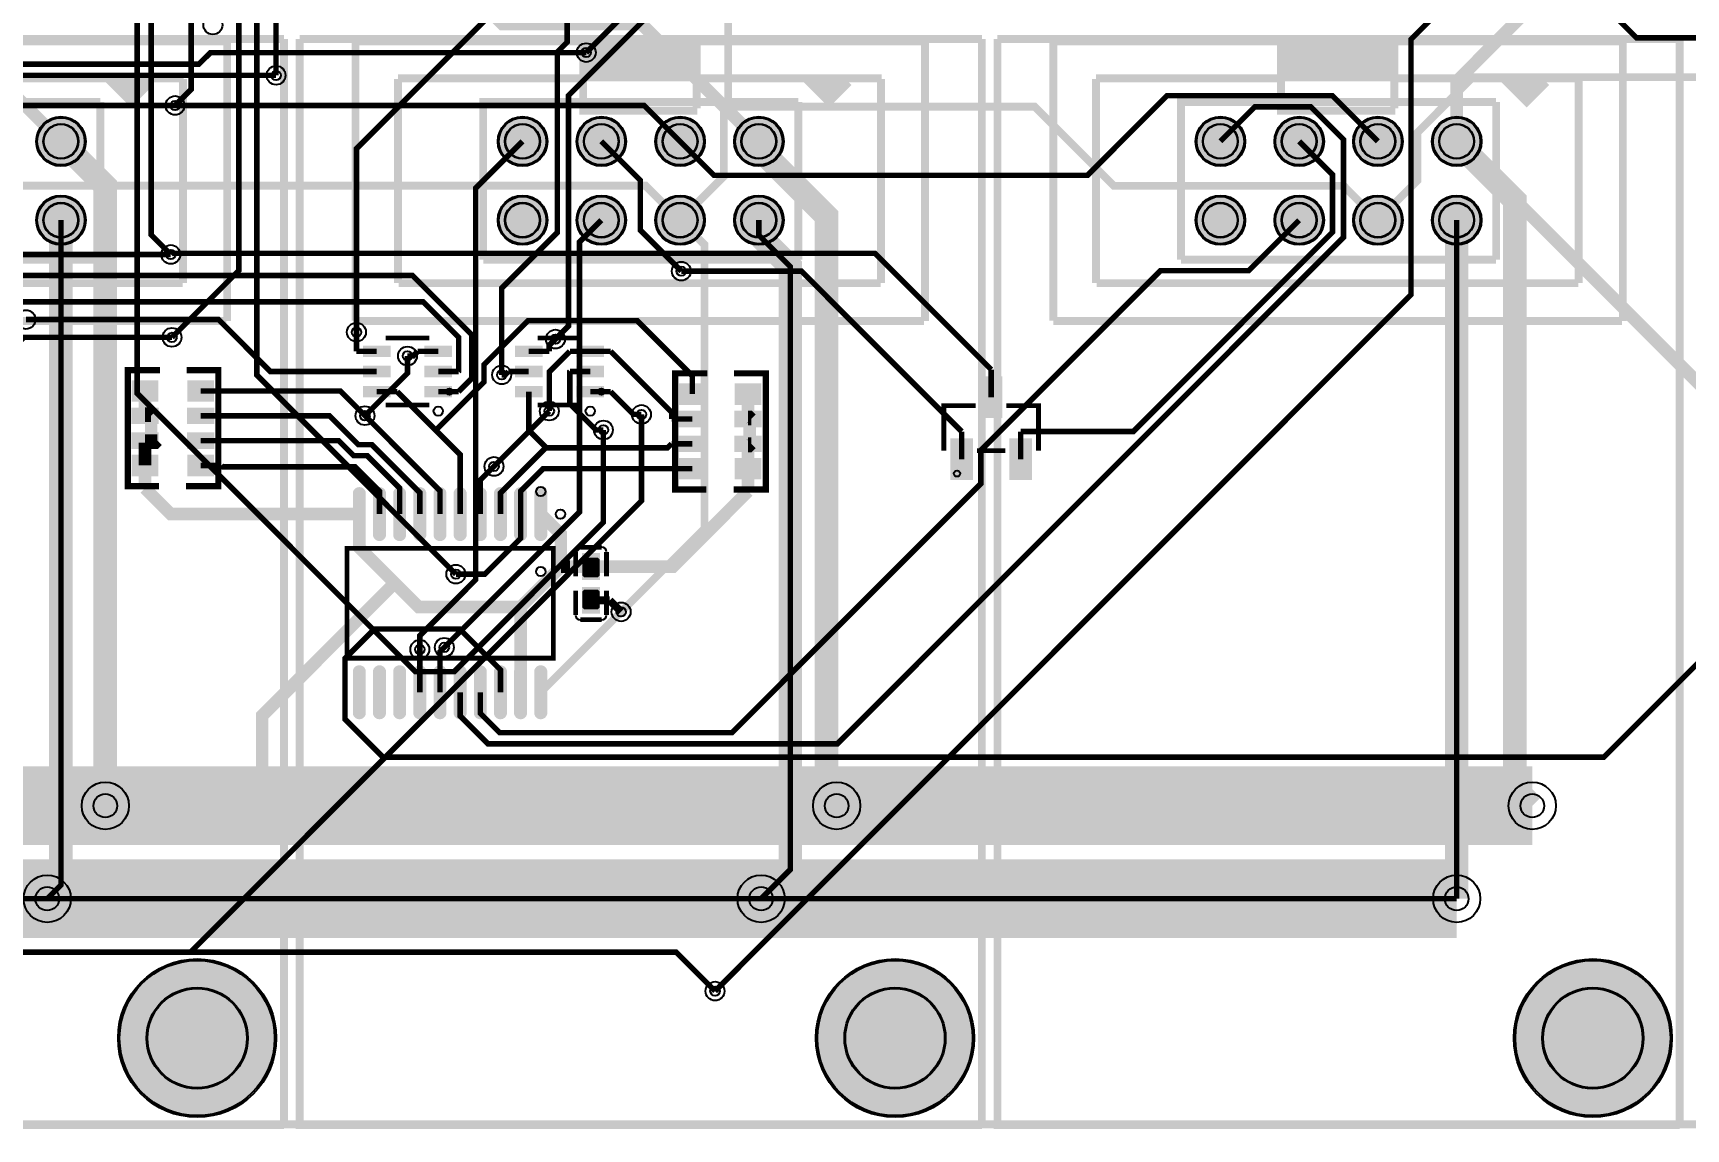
# Model space of a CAD drawing. Header units: millimetres. Extents: x 0 to 210, y -1 to 136.
# Drawn here: x 81.4 to 134.7, y -0.5 to 34.8 of the extents above; entities that cross this region are included whole.
import ezdxf

# ---------------------------------------------------------------- set-up
doc = ezdxf.new("R2010")
doc.units = ezdxf.units.MM
for name, color, linetype, true_color in [('BoardOutLine', 7, 'Continuous', 0xff00ff), ('BottomLayer', 7, 'Continuous', 0x0000ff), ('BottomSolderMaskLayer', 7, 'Continuous', 0xaa00ff), ('Document', 7, 'Continuous', 0xffffff), ('Hole', 7, 'Continuous', 0x222222), ('Multi-Layer', 7, 'Continuous', 0xc0c0c0), ('TopLayer', 7, 'Continuous', 0xff0000), ('TopPasteMaskLayer', 7, 'Continuous', 0x808080), ('TopSilkLayer', 7, 'Continuous', 0xffcc00), ('TopSolderMaskLayer', 7, 'Continuous', 0x800080)]:
    doc.layers.add(name, color=color, linetype=linetype, true_color=true_color)

msp = doc.modelspace()

# ---------------------------------------------------------------- hatches: boundary and pattern name
at = {"layer": 'BottomSolderMaskLayer'}
for points in [[(81.534, 31.307, 1), (83.109, 31.307, 1)], [(96.418, 31.307, 1), (97.993, 31.307, 1)], [(98.958, 31.307, 1), (100.533, 31.307, 1)], [(101.498, 31.307, 1), (103.073, 31.307, 1)], [(104.038, 31.307, 1), (105.613, 31.307, 1)], [(118.923, 31.307, 1), (120.497, 31.307, 1)], [(121.463, 31.307, 1), (123.037, 31.307, 1)], [(124.003, 31.307, 1), (125.577, 31.307, 1)], [(126.543, 31.307, 1), (128.117, 31.307, 1)], [(81.534, 28.767, 1), (83.109, 28.767, 1)], [(96.418, 28.767, 1), (97.993, 28.767, 1)], [(98.958, 28.767, 1), (100.533, 28.767, 1)], [(101.498, 28.767, 1), (103.073, 28.767, 1)], [(104.038, 28.767, 1), (105.613, 28.767, 1)], [(118.923, 28.767, 1), (120.497, 28.767, 1)], [(121.463, 28.767, 1), (123.037, 28.767, 1)], [(124.003, 28.767, 1), (125.577, 28.767, 1)], [(126.543, 28.767, 1), (128.117, 28.767, 1)], [(84.163, 2.407, 1), (89.264, 2.407, 1)], [(106.667, 2.407, 1), (111.769, 2.407, 1)], [(129.171, 2.407, 1), (134.273, 2.407, 1)]]:
    msp.add_hatch(color=256, dxfattribs=at).paths.add_polyline_path(points)
at = {"layer": 'Document'}
for points in [[(102.816, 33.237), (102.816, 34.437), (99.216, 34.437), (99.216, 33.237)], [(125.32, 33.237), (125.32, 34.437), (121.72, 34.437), (121.72, 33.237)], [(85.318, 33.339), (83.972, 33.339), (84.633, 32.679)], [(107.823, 33.339), (106.477, 33.339), (107.137, 32.679)], [(130.327, 33.339), (128.981, 33.339), (129.641, 32.679)]]:
    msp.add_hatch(color=256, dxfattribs=at).paths.add_polyline_path(points)
at = {"layer": 'Multi-Layer'}
for points in [[(81.559, 31.307, 1), (83.083, 31.307, 1)], [(96.444, 31.307, 1), (97.968, 31.307, 1)], [(98.984, 31.307, 1), (100.508, 31.307, 1)], [(101.524, 31.307, 1), (103.048, 31.307, 1)], [(104.064, 31.307, 1), (105.588, 31.307, 1)], [(118.948, 31.307, 1), (120.472, 31.307, 1)], [(121.488, 31.307, 1), (123.012, 31.307, 1)], [(124.028, 31.307, 1), (125.552, 31.307, 1)], [(126.568, 31.307, 1), (128.092, 31.307, 1)], [(81.559, 28.767, 1), (83.083, 28.767, 1)], [(96.444, 28.767, 1), (97.968, 28.767, 1)], [(98.984, 28.767, 1), (100.508, 28.767, 1)], [(101.524, 28.767, 1), (103.048, 28.767, 1)], [(104.064, 28.767, 1), (105.588, 28.767, 1)], [(118.948, 28.767, 1), (120.472, 28.767, 1)], [(121.488, 28.767, 1), (123.012, 28.767, 1)], [(124.028, 28.767, 1), (125.552, 28.767, 1)], [(126.568, 28.767, 1), (128.092, 28.767, 1)]]:
    msp.add_hatch(color=256, dxfattribs=at).paths.add_polyline_path(points)
at = {"layer": 'TopLayer'}
for points in [[(92.117, 24.365), (92.117, 24.715), (92.897, 24.715), (92.897, 24.365)], [(94.097, 24.365), (94.097, 24.715), (94.877, 24.715), (94.877, 24.365)], [(97.019, 24.365), (97.019, 24.715), (97.799, 24.715), (97.799, 24.365)], [(98.999, 24.365), (98.999, 24.715), (99.779, 24.715), (99.779, 24.365)], [(92.117, 23.715), (92.117, 24.065), (92.897, 24.065), (92.897, 23.715)], [(94.097, 23.715), (94.097, 24.065), (94.877, 24.065), (94.877, 23.715)], [(97.019, 23.715), (97.019, 24.065), (97.799, 24.065), (97.799, 23.715)], [(98.999, 23.715), (98.999, 24.065), (99.779, 24.065), (99.779, 23.715)], [(85.428, 23.586), (85.428, 22.936), (84.628, 22.936), (84.628, 23.586)], [(87.228, 23.586), (87.228, 22.936), (86.428, 22.936), (86.428, 23.586)], [(103.081, 23.485), (103.081, 22.835), (102.281, 22.835), (102.281, 23.485)], [(104.881, 23.485), (104.881, 22.835), (104.081, 22.835), (104.081, 23.485)], [(112.669, 23.686), (112.669, 22.436), (111.969, 22.436), (111.969, 23.686)], [(92.117, 23.065), (92.117, 23.415), (92.897, 23.415), (92.897, 23.065)], [(94.097, 23.065), (94.097, 23.415), (94.877, 23.415), (94.877, 23.065)], [(97.019, 23.065), (97.019, 23.415), (97.799, 23.415), (97.799, 23.065)], [(98.999, 23.065), (98.999, 23.415), (99.779, 23.415), (99.779, 23.065)], [(85.428, 22.712), (85.428, 22.211), (84.628, 22.211), (84.628, 22.712)], [(87.228, 22.712), (87.228, 22.211), (86.428, 22.211), (86.428, 22.712)], [(103.081, 22.61), (103.081, 22.11), (102.281, 22.11), (102.281, 22.61)], [(104.881, 22.61), (104.881, 22.11), (104.081, 22.11), (104.081, 22.61)], [(85.428, 21.911), (85.428, 21.411), (84.628, 21.411), (84.628, 21.911)], [(87.228, 21.911), (87.228, 21.411), (86.428, 21.411), (86.428, 21.911)], [(103.081, 21.81), (103.081, 21.31), (102.281, 21.31), (102.281, 21.81)], [(104.881, 21.81), (104.881, 21.31), (104.081, 21.31), (104.081, 21.81)], [(111.719, 21.686), (111.719, 20.436), (111.019, 20.436), (111.019, 21.686)], [(113.619, 21.686), (113.619, 20.436), (112.919, 20.436), (112.919, 21.686)], [(85.428, 21.187), (85.428, 20.537), (84.628, 20.537), (84.628, 21.187)], [(87.228, 21.187), (87.228, 20.537), (86.428, 20.537), (86.428, 21.187)], [(103.081, 21.085), (103.081, 20.435), (102.281, 20.435), (102.281, 21.085)], [(104.881, 21.085), (104.881, 20.435), (104.081, 20.435), (104.081, 21.085)], [(92.126, 18.605, -0.785398), (91.762, 18.605), (91.762, 19.983, -0.785398), (92.126, 19.983)], [(92.776, 18.605, -0.785398), (92.412, 18.605), (92.412, 19.983, -0.785398), (92.776, 19.983)], [(93.426, 18.605, -0.785398), (93.062, 18.605), (93.062, 19.983, -0.785398), (93.426, 19.983)], [(94.076, 18.605, -0.785398), (93.712, 18.605), (93.712, 19.983, -0.785398), (94.076, 19.983)], [(94.726, 18.605, -0.785398), (94.362, 18.605), (94.362, 19.983, -0.785398), (94.726, 19.983)], [(95.376, 18.605, -0.785398), (95.012, 18.605), (95.012, 19.983, -0.785398), (95.376, 19.983)], [(96.026, 18.605, -0.785398), (95.662, 18.605), (95.662, 19.983, -0.785398), (96.026, 19.983)], [(96.676, 18.605, -0.785398), (96.312, 18.605), (96.312, 19.983, -0.785398), (96.676, 19.983)], [(97.326, 18.605, -0.785398), (96.962, 18.605), (96.962, 19.983, -0.785398), (97.326, 19.983)], [(97.976, 18.605, -0.785398), (97.612, 18.605), (97.612, 19.983, -0.785398), (97.976, 19.983)], [(99.685, 17.208), (99.145, 17.208), (99.145, 17.998), (99.685, 17.998)], [(99.685, 16.908), (99.145, 16.908), (99.145, 16.118), (99.685, 16.118)], [(92.126, 12.863, -0.785398), (91.762, 12.863), (91.762, 14.241, -0.785398), (92.126, 14.241)], [(92.776, 12.863, -0.785398), (92.412, 12.863), (92.412, 14.241, -0.785398), (92.776, 14.241)], [(93.426, 12.863, -0.785398), (93.062, 12.863), (93.062, 14.241, -0.785398), (93.426, 14.241)], [(94.076, 12.863, -0.785398), (93.712, 12.863), (93.712, 14.241, -0.785398), (94.076, 14.241)], [(94.726, 12.863, -0.785398), (94.362, 12.863), (94.362, 14.241, -0.785398), (94.726, 14.241)], [(95.376, 12.863, -0.785398), (95.012, 12.863), (95.012, 14.241, -0.785398), (95.376, 14.241)], [(96.026, 12.863, -0.785398), (95.662, 12.863), (95.662, 14.241, -0.785398), (96.026, 14.241)], [(96.676, 12.863, -0.785398), (96.312, 12.863), (96.312, 14.241, -0.785398), (96.676, 14.241)], [(97.326, 12.863, -0.785398), (96.962, 12.863), (96.962, 14.241, -0.785398), (97.326, 14.241)], [(97.976, 12.863, -0.785398), (97.612, 12.863), (97.612, 14.241, -0.785398), (97.976, 14.241)]]:
    msp.add_hatch(color=256, dxfattribs=at).paths.add_polyline_path(points)
at = {"layer": 'TopPasteMaskLayer'}
for points in [[(92.117, 24.365), (92.117, 24.715), (92.897, 24.715), (92.897, 24.365)], [(94.097, 24.365), (94.097, 24.715), (94.877, 24.715), (94.877, 24.365)], [(97.019, 24.365), (97.019, 24.715), (97.799, 24.715), (97.799, 24.365)], [(98.999, 24.365), (98.999, 24.715), (99.779, 24.715), (99.779, 24.365)], [(92.117, 23.715), (92.117, 24.065), (92.897, 24.065), (92.897, 23.715)], [(94.097, 23.715), (94.097, 24.065), (94.877, 24.065), (94.877, 23.715)], [(97.019, 23.715), (97.019, 24.065), (97.799, 24.065), (97.799, 23.715)], [(98.999, 23.715), (98.999, 24.065), (99.779, 24.065), (99.779, 23.715)], [(85.428, 23.586), (85.428, 22.936), (84.628, 22.936), (84.628, 23.586)], [(87.228, 23.586), (87.228, 22.936), (86.428, 22.936), (86.428, 23.586)], [(103.081, 23.485), (103.081, 22.835), (102.281, 22.835), (102.281, 23.485)], [(104.881, 23.485), (104.881, 22.835), (104.081, 22.835), (104.081, 23.485)], [(112.669, 23.686), (112.669, 22.436), (111.969, 22.436), (111.969, 23.686)], [(92.117, 23.065), (92.117, 23.415), (92.897, 23.415), (92.897, 23.065)], [(94.097, 23.065), (94.097, 23.415), (94.877, 23.415), (94.877, 23.065)], [(97.019, 23.065), (97.019, 23.415), (97.799, 23.415), (97.799, 23.065)], [(98.999, 23.065), (98.999, 23.415), (99.779, 23.415), (99.779, 23.065)], [(85.428, 22.712), (85.428, 22.211), (84.628, 22.211), (84.628, 22.712)], [(87.228, 22.712), (87.228, 22.211), (86.428, 22.211), (86.428, 22.712)], [(103.081, 22.61), (103.081, 22.11), (102.281, 22.11), (102.281, 22.61)], [(104.881, 22.61), (104.881, 22.11), (104.081, 22.11), (104.081, 22.61)], [(85.428, 21.911), (85.428, 21.411), (84.628, 21.411), (84.628, 21.911)], [(87.228, 21.911), (87.228, 21.411), (86.428, 21.411), (86.428, 21.911)], [(103.081, 21.81), (103.081, 21.31), (102.281, 21.31), (102.281, 21.81)], [(104.881, 21.81), (104.881, 21.31), (104.081, 21.31), (104.081, 21.81)], [(111.719, 21.686), (111.719, 20.436), (111.019, 20.436), (111.019, 21.686)], [(113.619, 21.686), (113.619, 20.436), (112.919, 20.436), (112.919, 21.686)], [(85.428, 21.187), (85.428, 20.537), (84.628, 20.537), (84.628, 21.187)], [(87.228, 21.187), (87.228, 20.537), (86.428, 20.537), (86.428, 21.187)], [(103.081, 21.085), (103.081, 20.435), (102.281, 20.435), (102.281, 21.085)], [(104.881, 21.085), (104.881, 20.435), (104.081, 20.435), (104.081, 21.085)], [(92.126, 18.605, -0.785398), (91.762, 18.605), (91.762, 19.983, -0.785398), (92.126, 19.983)], [(92.776, 18.605, -0.785398), (92.412, 18.605), (92.412, 19.983, -0.785398), (92.776, 19.983)], [(93.426, 18.605, -0.785398), (93.062, 18.605), (93.062, 19.983, -0.785398), (93.426, 19.983)], [(94.076, 18.605, -0.785398), (93.712, 18.605), (93.712, 19.983, -0.785398), (94.076, 19.983)], [(94.726, 18.605, -0.785398), (94.362, 18.605), (94.362, 19.983, -0.785398), (94.726, 19.983)], [(95.376, 18.605, -0.785398), (95.012, 18.605), (95.012, 19.983, -0.785398), (95.376, 19.983)], [(96.026, 18.605, -0.785398), (95.662, 18.605), (95.662, 19.983, -0.785398), (96.026, 19.983)], [(96.676, 18.605, -0.785398), (96.312, 18.605), (96.312, 19.983, -0.785398), (96.676, 19.983)], [(97.326, 18.605, -0.785398), (96.962, 18.605), (96.962, 19.983, -0.785398), (97.326, 19.983)], [(97.976, 18.605, -0.785398), (97.612, 18.605), (97.612, 19.983, -0.785398), (97.976, 19.983)], [(99.19, 17.888), (99.64, 17.888), (99.69, 17.838), (99.69, 17.308), (99.64, 17.258), (99.19, 17.258), (99.14, 17.308), (99.14, 17.838)], [(99.19, 16.858), (99.64, 16.858), (99.69, 16.808), (99.69, 16.278), (99.64, 16.228), (99.19, 16.228), (99.14, 16.278), (99.14, 16.808)], [(92.126, 12.863, -0.785398), (91.762, 12.863), (91.762, 14.241, -0.785398), (92.126, 14.241)], [(92.776, 12.863, -0.785398), (92.412, 12.863), (92.412, 14.241, -0.785398), (92.776, 14.241)], [(93.426, 12.863, -0.785398), (93.062, 12.863), (93.062, 14.241, -0.785398), (93.426, 14.241)], [(94.076, 12.863, -0.785398), (93.712, 12.863), (93.712, 14.241, -0.785398), (94.076, 14.241)], [(94.726, 12.863, -0.785398), (94.362, 12.863), (94.362, 14.241, -0.785398), (94.726, 14.241)], [(95.376, 12.863, -0.785398), (95.012, 12.863), (95.012, 14.241, -0.785398), (95.376, 14.241)], [(96.026, 12.863, -0.785398), (95.662, 12.863), (95.662, 14.241, -0.785398), (96.026, 14.241)], [(96.676, 12.863, -0.785398), (96.312, 12.863), (96.312, 14.241, -0.785398), (96.676, 14.241)], [(97.326, 12.863, -0.785398), (96.962, 12.863), (96.962, 14.241, -0.785398), (97.326, 14.241)], [(97.976, 12.863, -0.785398), (97.612, 12.863), (97.612, 14.241, -0.785398), (97.976, 14.241)]]:
    msp.add_hatch(color=256, dxfattribs=at).paths.add_polyline_path(points)
at = {"layer": 'TopSolderMaskLayer'}
for points in [[(81.534, 31.307, 1), (83.109, 31.307, 1)], [(96.418, 31.307, 1), (97.993, 31.307, 1)], [(98.958, 31.307, 1), (100.533, 31.307, 1)], [(101.498, 31.307, 1), (103.073, 31.307, 1)], [(104.038, 31.307, 1), (105.613, 31.307, 1)], [(118.923, 31.307, 1), (120.497, 31.307, 1)], [(121.463, 31.307, 1), (123.037, 31.307, 1)], [(124.003, 31.307, 1), (125.577, 31.307, 1)], [(126.543, 31.307, 1), (128.117, 31.307, 1)], [(81.534, 28.767, 1), (83.109, 28.767, 1)], [(96.418, 28.767, 1), (97.993, 28.767, 1)], [(98.958, 28.767, 1), (100.533, 28.767, 1)], [(101.498, 28.767, 1), (103.073, 28.767, 1)], [(104.038, 28.767, 1), (105.613, 28.767, 1)], [(118.923, 28.767, 1), (120.497, 28.767, 1)], [(121.463, 28.767, 1), (123.037, 28.767, 1)], [(124.003, 28.767, 1), (125.577, 28.767, 1)], [(126.543, 28.767, 1), (128.117, 28.767, 1)], [(92.061, 24.354), (92.061, 24.727), (92.954, 24.727), (92.954, 24.354)], [(94.041, 24.354), (94.041, 24.727), (94.934, 24.727), (94.934, 24.354)], [(96.963, 24.354), (96.963, 24.727), (97.856, 24.727), (97.856, 24.354)], [(98.943, 24.354), (98.943, 24.727), (99.836, 24.727), (99.836, 24.354)], [(92.061, 23.704), (92.061, 24.077), (92.954, 24.077), (92.954, 23.704)], [(94.041, 23.704), (94.041, 24.077), (94.934, 24.077), (94.934, 23.704)], [(96.963, 23.704), (96.963, 24.077), (97.856, 24.077), (97.856, 23.704)], [(98.943, 23.704), (98.943, 24.077), (99.836, 24.077), (99.836, 23.704)], [(85.459, 23.607), (85.459, 22.916), (84.597, 22.916), (84.597, 23.607)], [(87.259, 23.607), (87.259, 22.916), (86.397, 22.916), (86.397, 23.607)], [(103.112, 23.505), (103.112, 22.814), (102.25, 22.814), (102.25, 23.505)], [(104.912, 23.505), (104.912, 22.814), (104.05, 22.814), (104.05, 23.505)], [(112.683, 23.732), (112.683, 22.391), (111.954, 22.391), (111.954, 23.732)], [(92.061, 23.054), (92.061, 23.427), (92.954, 23.427), (92.954, 23.054)], [(94.041, 23.054), (94.041, 23.427), (94.934, 23.427), (94.934, 23.054)], [(96.963, 23.054), (96.963, 23.427), (97.856, 23.427), (97.856, 23.054)], [(98.943, 23.054), (98.943, 23.427), (99.836, 23.427), (99.836, 23.054)], [(85.469, 22.727), (85.469, 22.196), (84.587, 22.196), (84.587, 22.727)], [(87.269, 22.727), (87.269, 22.196), (86.387, 22.196), (86.387, 22.727)], [(103.122, 22.626), (103.122, 22.094), (102.24, 22.094), (102.24, 22.626)], [(104.922, 22.626), (104.922, 22.094), (104.04, 22.094), (104.04, 22.626)], [(85.469, 21.927), (85.469, 21.396), (84.587, 21.396), (84.587, 21.927)], [(87.269, 21.927), (87.269, 21.396), (86.387, 21.396), (86.387, 21.927)], [(103.122, 21.826), (103.122, 21.294), (102.24, 21.294), (102.24, 21.826)], [(104.922, 21.826), (104.922, 21.294), (104.04, 21.294), (104.04, 21.826)], [(111.733, 21.732), (111.733, 20.391), (111.004, 20.391), (111.004, 21.732)], [(113.633, 21.732), (113.633, 20.391), (112.904, 20.391), (112.904, 21.732)], [(85.459, 21.207), (85.459, 20.516), (84.597, 20.516), (84.597, 21.207)], [(87.259, 21.207), (87.259, 20.516), (86.397, 20.516), (86.397, 21.207)], [(103.112, 21.106), (103.112, 20.414), (102.25, 20.414), (102.25, 21.106)], [(104.912, 21.106), (104.912, 20.414), (104.05, 20.414), (104.05, 21.106)], [(92.151, 18.585, -0.785398), (91.736, 18.585), (91.736, 20.003, -0.785398), (92.151, 20.003)], [(92.801, 18.585, -0.785398), (92.386, 18.585), (92.386, 20.003, -0.785398), (92.801, 20.003)], [(93.451, 18.585, -0.785398), (93.036, 18.585), (93.036, 20.003, -0.785398), (93.451, 20.003)], [(94.101, 18.585, -0.785398), (93.686, 18.585), (93.686, 20.003, -0.785398), (94.101, 20.003)], [(94.751, 18.585, -0.785398), (94.336, 18.585), (94.336, 20.003, -0.785398), (94.751, 20.003)], [(95.401, 18.585, -0.785398), (94.986, 18.585), (94.986, 20.003, -0.785398), (95.401, 20.003)], [(96.051, 18.585, -0.785398), (95.636, 18.585), (95.636, 20.003, -0.785398), (96.051, 20.003)], [(96.701, 18.585, -0.785398), (96.286, 18.585), (96.286, 20.003, -0.785398), (96.701, 20.003)], [(97.351, 18.585, -0.785398), (96.936, 18.585), (96.936, 20.003, -0.785398), (97.351, 20.003)], [(98.001, 18.585, -0.785398), (97.586, 18.585), (97.586, 20.003, -0.785398), (98.001, 20.003)], [(99.703, 17.17), (99.128, 17.17), (99.128, 18.035), (99.703, 18.035)], [(99.703, 16.945), (99.128, 16.945), (99.128, 16.08), (99.703, 16.08)], [(92.151, 12.843, -0.785398), (91.736, 12.843), (91.736, 14.261, -0.785398), (92.151, 14.261)], [(92.801, 12.843, -0.785398), (92.386, 12.843), (92.386, 14.261, -0.785398), (92.801, 14.261)], [(93.451, 12.843, -0.785398), (93.036, 12.843), (93.036, 14.261, -0.785398), (93.451, 14.261)], [(94.101, 12.843, -0.785398), (93.686, 12.843), (93.686, 14.261, -0.785398), (94.101, 14.261)], [(94.751, 12.843, -0.785398), (94.336, 12.843), (94.336, 14.261, -0.785398), (94.751, 14.261)], [(95.401, 12.843, -0.785398), (94.986, 12.843), (94.986, 14.261, -0.785398), (95.401, 14.261)], [(96.051, 12.843, -0.785398), (95.636, 12.843), (95.636, 14.261, -0.785398), (96.051, 14.261)], [(96.701, 12.843, -0.785398), (96.286, 12.843), (96.286, 14.261, -0.785398), (96.701, 14.261)], [(97.351, 12.843, -0.785398), (96.936, 12.843), (96.936, 14.261, -0.785398), (97.351, 14.261)], [(98.001, 12.843, -0.785398), (97.586, 12.843), (97.586, 14.261, -0.785398), (98.001, 14.261)], [(84.163, 2.407, 1), (89.264, 2.407, 1)], [(106.667, 2.407, 1), (111.769, 2.407, 1)], [(129.171, 2.407, 1), (134.273, 2.407, 1)]]:
    msp.add_hatch(color=256, dxfattribs=at).paths.add_polyline_path(points)

# ---------------------------------------------------------------- linework, layer by layer
at = {"layer": 'BoardOutLine', "const_width": 0.254}
msp.add_lwpolyline([(-0.086, 135.625), (209.914, 135.625), (209.914, -0.375), (-0.086, -0.375), (-0.086, 135.625)], close=True, dxfattribs=at)
at = {"layer": 'BottomLayer'}
for points, const_width in [([(86, 32.465), (86.518, 32.983), (86.518, 59.93), (93.32, 66.732), (93.32, 76.251), (113.024, 95.955)], 0.178), ([(85.864, 27.663), (85.23, 28.298), (85.23, 38.631), (85.803, 39.205), (85.803, 63.53), (85.58, 63.753), (85.58, 64.755), (86.97, 66.145)], 0.178), ([(96.535, 23.782), (96.535, 26.578), (98.33, 28.373), (98.33, 34.186), (98.643, 34.499), (98.643, 40.653), (94.369, 44.927), (94.369, 60.914), (93.73, 61.553), (93.73, 62.526), (94.433, 63.229), (94.433, 63.873), (93.711, 64.595), (91.996, 64.595)], 0.178), ([(92.492, 60.574), (91.881, 60.574), (88.059, 56.751), (88.059, 27.146), (85.902, 24.99)], 0.178), ([(89.257, 33.434), (89.257, 54.083), (93.775, 58.601)], 0.178), ([(98.109, 58.436), (97.763, 58.09), (97.763, 48.738), (103.836, 42.666), (103.836, 32.427)], 0.254), ([(95.057, 17.358), (88.641, 23.775), (88.641, 56.346), (88.64, 56.346)], 0.178), ([(99.814, 22.005), (99.814, 19.029), (95.003, 14.218), (93.748, 14.218), (84.777, 23.189), (84.777, 39.569), (72.862, 51.484), (72.862, 54.704), (73.127, 54.969)], 0.178), ([(140.767, 42.266), (139.456, 43.577), (137.664, 43.577), (127.33, 33.244), (127.33, 31.307)], 0.406), ([(11.278, 41.52), (10.449, 40.691), (10.449, 39.074), (16.878, 32.645), (16.878, 23.726), (35.366, 5.239), (44.295, 5.239), (44.476, 5.058), (61.343, 5.058), (61.461, 5.176), (86.498, 5.176), (101.042, 19.719), (101.042, 22.507)], 0.178), ([(82.321, 31.307), (79.031, 34.597), (79.031, 38.201), (78.319, 38.914), (74.735, 38.914), (73.502, 40.147), (73.502, 40.197)], 0.406), ([(99.261, 34.167), (101.35, 36.257), (101.35, 37.857)], 0.178), ([(91.85, 25.157), (91.85, 31.068), (97.486, 36.703)], 0.178), ([(98.267, 24.935), (98.687, 25.355), (98.687, 32.783), (102.566, 36.661), (102.566, 36.703)], 0.178), ([(103.414, 3.922), (125.857, 26.365), (125.857, 34.595), (127.966, 36.703)], 0.178), ([(102.286, 28.767), (103.696, 30.177), (103.696, 32.287), (103.836, 32.427)], 0.254), ([(103.836, 32.427), (113.719, 32.427), (116.27, 29.875), (123.682, 29.875), (124.79, 28.767)], 0.254), ([(83.752, 9.895), (83.752, 29.876), (82.321, 31.307)], 0.762), ([(83.752, 9.895), (83.752, 29.876), (82.321, 31.307)], 0.406), ([(107.336, 9.895), (107.01, 10.221), (107.01, 28.894), (104.826, 31.078), (104.826, 31.307)], 0.762), ([(107.336, 9.895), (107.01, 10.221), (107.01, 28.894), (104.826, 31.079), (104.826, 31.307)], 0.406), ([(129.768, 9.895), (129.21, 10.454), (129.21, 29.402), (127.33, 31.282), (127.33, 31.307)], 0.762), ([(129.768, 9.895), (129.21, 10.453), (129.21, 29.402), (127.33, 31.282), (127.33, 31.307)], 0.406), ([(97.206, 31.307), (95.696, 29.798), (95.696, 29.798), (95.696, 17.179), (93.894, 15.377), (93.894, 14.934)], 0.178), ([(99.746, 31.307), (101.004, 30.049), (101.004, 28.446), (102.326, 27.124)], 0.178), ([(81.879, 6.898), (82.321, 7.34), (82.321, 28.767)], 0.762), ([(81.879, 6.898), (82.321, 7.34), (82.321, 28.767)], 0.178), ([(99.746, 28.767), (99.045, 28.067), (99.045, 19.362), (94.684, 15)], 0.178), ([(102.286, 28.767), (103.076, 27.977), (103.076, 18.834), (100.385, 16.143)], 0.254), ([(104.899, 6.898), (105.842, 7.84), (105.842, 27.268), (104.826, 28.284), (104.826, 28.767)], 0.762), ([(104.899, 6.898), (105.842, 7.84), (105.842, 27.269), (104.826, 28.285), (104.826, 28.767)], 0.178), ([(127.33, 6.898), (127.33, 28.767)], 0.762), ([(127.33, 6.898), (127.33, 28.767)], 0.178), ([(93.496, 24.391), (93.496, 23.836), (92.125, 22.465)], 0.178), ([(98.07, 22.615), (96.286, 20.831)], 0.178)]:
    msp.add_lwpolyline(points, dxfattribs=dict(at, const_width=const_width))
at = {"layer": 'BottomSolderMaskLayer'}
for centre, radius in [((82.321, 31.307), 0.787), ((97.206, 31.307), 0.787), ((99.746, 31.307), 0.787), ((102.286, 31.307), 0.787), ((104.826, 31.307), 0.787), ((119.71, 31.307), 0.787), ((122.25, 31.307), 0.787), ((124.79, 31.307), 0.787), ((127.33, 31.307), 0.787), ((82.321, 31.307), 0.568), ((97.206, 31.307), 0.568), ((99.746, 31.307), 0.568), ((102.286, 31.307), 0.568), ((104.826, 31.307), 0.568), ((119.71, 31.307), 0.568), ((122.25, 31.307), 0.568), ((124.79, 31.307), 0.568), ((127.33, 31.307), 0.568), ((82.321, 28.767), 0.787), ((82.321, 28.767), 0.568), ((97.206, 28.767), 0.787), ((97.206, 28.767), 0.568), ((99.746, 28.767), 0.787), ((99.746, 28.767), 0.568), ((102.286, 28.767), 0.787), ((102.286, 28.767), 0.568), ((104.826, 28.767), 0.787), ((104.826, 28.767), 0.568), ((119.71, 28.767), 0.787), ((119.71, 28.767), 0.568), ((122.25, 28.767), 0.787), ((122.25, 28.767), 0.568), ((124.79, 28.767), 0.787), ((124.79, 28.767), 0.568), ((127.33, 28.767), 0.787), ((127.33, 28.767), 0.568), ((86.713, 2.407), 2.551), ((109.218, 2.407), 2.551), ((131.722, 2.407), 2.551), ((86.712, 2.407), 1.633), ((109.217, 2.407), 1.633), ((131.721, 2.407), 1.633)]:
    msp.add_circle(centre, radius, dxfattribs=at)
at = {"layer": 'Document'}
for centre, radius in [((94.847, 23.24), 0.1), ((99.749, 23.24), 0.1), ((111.219, 20.601), 0.1), ((97.794, 20.023), 0.15)]:
    msp.add_circle(centre, radius, dxfattribs=at)
at = {"layer": 'Hole'}
for centre, radius in [((99.261, 34.167), 0.152), ((89.257, 33.434), 0.152), ((86, 32.465), 0.152), ((85.864, 27.663), 0.152), ((102.326, 27.124), 0.152), ((85.902, 24.99), 0.152), ((91.85, 25.157), 0.152), ((98.267, 24.934), 0.152), ((93.496, 24.39), 0.152), ((96.535, 23.782), 0.152), ((92.125, 22.465), 0.152), ((98.07, 22.615), 0.152), ((101.042, 22.507), 0.152), ((99.814, 22.005), 0.152), ((96.286, 20.831), 0.152), ((95.057, 17.358), 0.152), ((100.385, 16.143), 0.152), ((93.894, 14.934), 0.152), ((94.684, 15), 0.152), ((83.752, 9.895), 0.381), ((107.336, 9.895), 0.381), ((129.768, 9.895), 0.381), ((81.879, 6.898), 0.381), ((104.899, 6.898), 0.381), ((127.33, 6.898), 0.381), ((103.414, 3.921), 0.152)]:
    msp.add_circle(centre, radius, dxfattribs=at)
at = {"layer": 'Multi-Layer'}
for centre, radius in [((87.221, 35.056), 0.305), ((99.261, 34.167), 0.305), ((89.257, 33.434), 0.305), ((86, 32.465), 0.305), ((82.321, 31.307), 0.762), ((97.206, 31.307), 0.762), ((99.746, 31.307), 0.762), ((102.286, 31.307), 0.762), ((104.826, 31.307), 0.762), ((119.71, 31.307), 0.762), ((122.25, 31.307), 0.762), ((124.79, 31.307), 0.762), ((127.33, 31.307), 0.762), ((82.321, 31.307), 0.55), ((97.206, 31.307), 0.55), ((99.746, 31.307), 0.55), ((102.286, 31.307), 0.55), ((104.826, 31.307), 0.55), ((119.71, 31.307), 0.55), ((122.25, 31.307), 0.55), ((124.79, 31.307), 0.55), ((127.33, 31.307), 0.55), ((82.321, 28.767), 0.762), ((82.321, 28.767), 0.55), ((97.206, 28.767), 0.762), ((97.206, 28.767), 0.55), ((99.746, 28.767), 0.762), ((99.746, 28.767), 0.55), ((102.286, 28.767), 0.762), ((102.286, 28.767), 0.55), ((104.826, 28.767), 0.762), ((104.826, 28.767), 0.55), ((119.71, 28.767), 0.762), ((119.71, 28.767), 0.55), ((122.25, 28.767), 0.762), ((122.25, 28.767), 0.55), ((124.79, 28.767), 0.762), ((124.79, 28.767), 0.55), ((127.33, 28.767), 0.762), ((127.33, 28.767), 0.55), ((85.864, 27.663), 0.305), ((102.326, 27.124), 0.305), ((81.194, 25.563), 0.305), ((85.902, 24.99), 0.305), ((91.85, 25.157), 0.305), ((98.267, 24.934), 0.305), ((93.496, 24.39), 0.305), ((96.535, 23.782), 0.305), ((92.125, 22.465), 0.305), ((98.07, 22.615), 0.305), ((101.042, 22.507), 0.305), ((99.814, 22.005), 0.305), ((96.286, 20.831), 0.305), ((95.057, 17.358), 0.305), ((100.385, 16.143), 0.305), ((93.894, 14.934), 0.305), ((94.684, 15), 0.305), ((83.752, 9.895), 0.762), ((107.336, 9.895), 0.762), ((129.768, 9.895), 0.762), ((81.879, 6.898), 0.762), ((104.899, 6.898), 0.762), ((127.33, 6.898), 0.762), ((86.713, 2.407), 2.5), ((109.218, 2.407), 2.5), ((131.722, 2.407), 2.5), ((86.712, 2.407), 1.6), ((103.414, 3.921), 0.305), ((109.217, 2.407), 1.6), ((131.721, 2.407), 1.6)]:
    msp.add_circle(centre, radius, dxfattribs=at)
at = {"layer": 'TopLayer'}
for points, const_width in [([(96.494, 13.552), (96.494, 14.277), (95.178, 15.593), (92.435, 15.593), (91.482, 14.64), (91.482, 12.685), (92.709, 11.458), (132.072, 11.458), (151.125, 30.511), (151.125, 111.335), (144.66, 117.799), (82.527, 117.799)], 0.178), ([(127.33, 6.898), (7.061, 6.898), (2.743, 11.216), (2.743, 60.706), (2.743, 60.706), (2.743, 65.329)], 2.54), ([(130.179, 37.592), (133.125, 34.646), (138.227, 34.646)], 0.178), ([(104.826, 31.307), (101.047, 35.086), (96.563, 35.086), (94.946, 36.703)], 0.406), ([(124.79, 28.767), (126.06, 30.037), (126.06, 31.588), (127.848, 33.376), (139.497, 33.376), (140.767, 34.646)], 0.254), ([(99.261, 34.167), (87.144, 34.167), (86.769, 33.793), (46.502, 33.793), (46.326, 33.969), (42.214, 33.969), (41.918, 33.674), (19.951, 33.674)], 0.178), ([(46.918, 24.54), (46.918, 27.213), (50.59, 30.886), (50.828, 30.886), (51.164, 31.221), (51.164, 31.76), (51.928, 32.525), (55.567, 32.525), (56.477, 33.434), (89.257, 33.434)], 0.178), ([(79.781, 31.307), (80.939, 32.465), (86, 32.465)], 0.178), ([(86, 32.465), (101.128, 32.465), (102.286, 31.307)], 0.178), ([(124.79, 31.307), (123.318, 32.78), (117.991, 32.78), (115.424, 30.212), (103.381, 30.212), (102.286, 31.307)], 0.178), ([(95.194, 13.552), (95.194, 12.789), (96.093, 11.89), (107.357, 11.89), (123.683, 28.216), (123.683, 31.362), (122.623, 32.422), (120.825, 32.422), (119.71, 31.307)], 0.178), ([(127.33, 31.307), (135.596, 23.042), (142.376, 23.042), (147.395, 28.061)], 0.406), ([(122.25, 31.307), (123.325, 30.232), (123.325, 28.378), (116.901, 21.954), (113.269, 21.954)], 0.178), ([(102.286, 28.767), (101.174, 29.878), (80.892, 29.878), (79.781, 28.767)], 0.254), ([(95.844, 13.552), (95.844, 12.872), (96.468, 12.248), (103.957, 12.248), (111.987, 20.278), (111.987, 21.349), (117.78, 27.141), (120.624, 27.141), (122.25, 28.767)], 0.178), ([(85.864, 27.663), (71.758, 27.663), (69.392, 25.297), (69.392, 23.2)], 0.178), ([(112.319, 23.954), (108.575, 27.697), (85.898, 27.697), (85.864, 27.663)], 0.178), ([(111.369, 21.954), (106.199, 27.124), (102.326, 27.124)], 0.178), ([(95.144, 23.24), (95.564, 23.661), (95.564, 25.079), (93.662, 26.982), (71.931, 26.982)], 0.178), ([(95.144, 23.89), (95.146, 23.892), (95.146, 24.992), (94.002, 26.136), (71.041, 26.136)], 0.178), ([(81.194, 25.563), (87.402, 25.563), (89.075, 23.89), (92.507, 23.89)], 0.178), ([(102.681, 23.752), (100.907, 25.526), (97.379, 25.526), (95.962, 24.109), (95.962, 23.551), (94.408, 21.997)], 0.178), ([(53.21, 24.54), (53.654, 24.984), (54.914, 24.984), (55.222, 25.293), (58.741, 25.293), (63.866, 20.168), (76.309, 20.168), (81.131, 24.99), (85.902, 24.99)], 0.178), ([(91.85, 24.54), (91.85, 25.157)], 0.178), ([(92.507, 24.54), (91.85, 24.54)], 0.178), ([(93.496, 24.391), (93.68, 24.391), (93.83, 24.54)], 0.178), ([(94.487, 24.54), (93.83, 24.54)], 0.178), ([(97.409, 24.54), (98.066, 24.54)], 0.178), ([(98.066, 24.54), (98.066, 24.734), (98.267, 24.935)], 0.178), ([(98.07, 22.615), (98.07, 23.878), (98.732, 24.54)], 0.178), ([(99.39, 24.54), (98.732, 24.54)], 0.178), ([(99.39, 24.54), (100.046, 24.54)], 0.178), ([(100.046, 24.54), (102.014, 22.573), (102.014, 22.36)], 0.178), ([(112.319, 23.062), (112.319, 23.954)], 0.178), ([(85.028, 23.261), (85.028, 22.53)], 0.406), ([(94.487, 23.89), (95.144, 23.89)], 0.178), ([(96.535, 23.782), (96.645, 23.782), (96.752, 23.89)], 0.178), ([(97.409, 23.89), (96.752, 23.89)], 0.178), ([(98.732, 23.89), (98.731, 23.889), (98.731, 22.848), (99.574, 22.005), (99.814, 22.005)], 0.178), ([(99.39, 23.89), (98.732, 23.89)], 0.178), ([(102.681, 23.16), (102.681, 23.752)], 0.178), ([(86.828, 23.261), (87.495, 23.261)], 0.178), ([(92.125, 22.465), (91.328, 23.261), (87.495, 23.261)], 0.178), ([(92.507, 23.24), (93.164, 23.24)], 0.178), ([(94.408, 21.997), (93.164, 23.24)], 0.178), ([(94.487, 23.24), (95.144, 23.24)], 0.178), ([(97.962, 21.441), (97.409, 21.994), (97.409, 23.24)], 0.178), ([(99.39, 23.24), (100.046, 23.24)], 0.178), ([(101.042, 22.507), (100.78, 22.507), (100.046, 23.24)], 0.178), ([(104.481, 23.16), (104.481, 22.428)], 0.406), ([(85.23, 22.462), (85.161, 22.53), (85.028, 22.53)], 0.406), ([(85.028, 22.462), (85.23, 22.462)], 0.406), ([(85.23, 21.662), (85.23, 22.462)], 0.406), ([(86.828, 22.462), (87.495, 22.462)], 0.178), ([(87.495, 22.462), (90.982, 22.462), (91.91, 21.534), (92.344, 21.534), (93.894, 19.984), (93.894, 19.294)], 0.178), ([(94.544, 19.294), (94.544, 20.046), (92.125, 22.465)], 0.178), ([(102.681, 22.36), (102.014, 22.36)], 0.178), ([(104.582, 22.36), (104.513, 22.428), (104.481, 22.428)], 0.406), ([(104.481, 22.36), (104.531, 22.36)], 0.406), ([(104.531, 21.56), (104.531, 22.36)], 0.406), ([(104.531, 22.36), (104.582, 22.36)], 0.406), ([(85.431, 21.662), (85.363, 21.593), (85.028, 21.593)], 0.406), ([(85.028, 21.662), (85.23, 21.662)], 0.406), ([(85.23, 21.662), (85.431, 21.662)], 0.406), ([(95.194, 19.294), (95.194, 21.211), (94.408, 21.997)], 0.178), ([(111.369, 21.062), (111.369, 21.954)], 0.178), ([(113.269, 21.062), (113.269, 21.954)], 0.178), ([(85.028, 21.075), (85.028, 21.593)], 0.406), ([(86.828, 21.662), (91.277, 21.662), (91.762, 21.176), (92.196, 21.176), (93.244, 20.128), (93.244, 19.294)], 0.178), ([(96.494, 19.294), (96.494, 19.973), (97.962, 21.441)], 0.178), ([(97.962, 21.441), (97.971, 21.432), (101.886, 21.432), (102.014, 21.56)], 0.178), ([(102.681, 21.56), (102.014, 21.56)], 0.178), ([(104.582, 21.56), (104.514, 21.492), (104.481, 21.492)], 0.406), ([(104.481, 21.56), (104.531, 21.56)], 0.406), ([(104.481, 20.76), (104.481, 21.492)], 0.406), ([(104.531, 21.56), (104.582, 21.56)], 0.406), ([(85.028, 21.075), (85.028, 20.862)], 0.406), ([(85.028, 20.862), (85.028, 20.13)], 0.406), ([(86.828, 20.862), (87.495, 20.862)], 0.178), ([(87.495, 20.862), (87.538, 20.819), (91.803, 20.819), (92.594, 20.028), (92.594, 19.294)], 0.178), ([(95.844, 19.294), (95.844, 20.389), (96.286, 20.831)], 0.178), ([(102.681, 20.76), (97.874, 20.76), (97.144, 20.03), (97.144, 19.294)], 0.178), ([(104.481, 20.76), (104.481, 20.029)], 0.406), ([(91.944, 19.294), (85.864, 19.294), (85.028, 20.13)], 0.406), ([(99.415, 17.603), (102.055, 17.603), (104.481, 20.029)], 0.406), ([(91.944, 19.294), (91.944, 18.211), (93.083, 17.072)], 0.406), ([(97.144, 19.294), (97.144, 18.513), (95.989, 17.358), (95.057, 17.358)], 0.178), ([(98.442, 17.603), (98.442, 18.646), (97.794, 19.294)], 0.406), ([(97.144, 16.299), (98.442, 17.597), (98.442, 17.603)], 0.406), ([(98.442, 17.603), (98.739, 17.603)], 0.406), ([(99.415, 17.603), (98.739, 17.603)], 0.406), ([(88.809, 9.895), (88.809, 12.798), (93.083, 17.072)], 0.406), ([(93.083, 17.072), (93.856, 16.299), (97.144, 16.299)], 0.406), ([(99.415, 16.513), (100.016, 16.513)], 0.254), ([(100.385, 16.143), (100.016, 16.513)], 0.254), ([(97.144, 13.552), (97.144, 16.299)], 0.406), ([(97.794, 13.552), (100.385, 16.143)], 0.254), ([(93.894, 13.552), (93.894, 14.934)], 0.178), ([(94.544, 13.552), (94.544, 14.86), (94.684, 15)], 0.178), ([(8.686, 11.241), (10.033, 9.895), (129.768, 9.895)], 2.54), ([(61.407, 9.895), (83.752, 9.895)], 0.406), ([(83.752, 9.895), (88.809, 9.895)], 0.406), ([(88.809, 9.895), (107.336, 9.895)], 0.406), ([(107.336, 9.895), (129.768, 9.895)], 0.406), ([(81.879, 6.898), (59.326, 6.898)], 0.178), ([(104.899, 6.898), (81.879, 6.898)], 0.178), ([(127.33, 6.898), (104.899, 6.898)], 0.178), ([(13.193, 3.922), (14.451, 5.179), (102.156, 5.179), (103.414, 3.922)], 0.178)]:
    msp.add_lwpolyline(points, dxfattribs=dict(at, const_width=const_width))
at = {"layer": 'TopLayer', "const_width": 0.254}
msp.add_lwpolyline([(100.385, 16.143), (100.385, 16.143), (100.385, 16.143)], close=True, dxfattribs=at)
at = {"layer": 'TopSilkLayer'}
for points, const_width in [([(89.513, 34.607), (67.513, 34.607)], 0.254), ([(67.513, 34.607), (67.513, -0.393), (89.513, -0.393)], 0.254), ([(87.655, 34.533), (69.319, 34.533)], 0.254), ([(89.513, -0.393), (89.513, 34.607)], 0.254), ([(112.018, 34.607), (90.018, 34.607)], 0.254), ([(90.018, 34.607), (90.018, -0.393), (112.018, -0.393)], 0.254), ([(91.821, 25.533), (91.821, 34.533)], 0.254), ([(110.16, 34.533), (91.824, 34.533)], 0.254), ([(102.844, 32.298), (99.161, 32.298), (99.161, 34.533), (98.349, 34.533)], 0.254), ([(102.819, 32.374), (102.819, 34.533)], 0.254), ([(112.018, -0.393), (112.018, 34.607)], 0.254), ([(134.522, 34.607), (112.522, 34.607)], 0.254), ([(112.522, 34.607), (112.522, -0.393), (134.522, -0.393)], 0.254), ([(114.325, 25.533), (114.325, 34.533)], 0.254), ([(132.664, 34.533), (114.328, 34.533)], 0.254), ([(125.349, 32.298), (121.666, 32.298), (121.666, 34.533), (120.853, 34.533)], 0.254), ([(125.323, 32.374), (125.323, 34.533)], 0.254), ([(134.522, -0.393), (134.522, 34.607)], 0.254), ([(87.681, 34.516), (87.681, 25.516)], 0.254), ([(110.185, 34.516), (110.185, 25.516)], 0.254), ([(132.689, 34.516), (132.689, 25.516)], 0.254), ([(86.284, 33.339), (80.34, 33.339)], 0.254), ([(85.217, 33.212), (84.582, 32.577), (83.896, 33.263), (83.896, 33.288)], 0.254), ([(86.258, 33.314), (86.258, 26.744)], 0.254), ([(99.136, 33.339), (93.192, 33.339)], 0.254), ([(93.192, 26.744), (93.192, 33.314)], 0.254), ([(108.788, 33.339), (102.844, 33.339)], 0.254), ([(107.721, 33.212), (107.086, 32.577), (106.4, 33.263), (106.4, 33.288)], 0.254), ([(108.763, 33.314), (108.763, 26.744)], 0.254), ([(121.64, 33.339), (115.697, 33.339)], 0.254), ([(115.697, 26.744), (115.697, 33.314)], 0.254), ([(131.292, 33.339), (125.349, 33.339)], 0.254), ([(130.226, 33.212), (129.591, 32.577), (128.905, 33.263), (128.905, 33.288)], 0.254), ([(131.267, 33.314), (131.267, 26.744)], 0.254), ([(73.433, 27.497), (73.433, 32.577), (83.593, 32.577)], 0.254), ([(83.593, 32.577), (83.593, 27.497)], 0.254), ([(95.938, 27.497), (95.938, 32.577), (106.098, 32.577)], 0.254), ([(106.098, 32.577), (106.098, 27.497)], 0.254), ([(118.442, 27.497), (118.442, 32.577), (128.602, 32.577)], 0.254), ([(128.602, 32.577), (128.602, 27.497)], 0.254), ([(83.593, 27.497), (73.433, 27.497)], 0.254), ([(106.098, 27.497), (95.938, 27.497)], 0.254), ([(128.602, 27.497), (118.442, 27.497)], 0.254), ([(86.25, 26.735), (70.711, 26.735)], 0.254), ([(108.754, 26.735), (93.215, 26.735)], 0.254), ([(131.258, 26.735), (115.72, 26.735)], 0.254), ([(87.653, 25.516), (69.311, 25.516)], 0.254), ([(110.157, 25.516), (91.816, 25.516)], 0.254), ([(132.662, 25.516), (114.32, 25.516)], 0.254), ([(94.198, 24.966), (92.796, 24.966)], 0.152), ([(99.101, 24.966), (97.698, 24.966)], 0.152), ([(85.478, 20.192), (84.478, 20.192), (84.478, 23.932), (85.518, 23.932)], 0.2), ([(86.378, 23.931), (87.398, 23.931), (87.398, 20.191), (86.358, 20.191)], 0.2), ([(103.131, 20.09), (102.131, 20.09), (102.131, 23.83), (103.171, 23.83)], 0.2), ([(104.031, 23.83), (105.051, 23.83), (105.051, 20.09), (104.011, 20.09)], 0.2), ([(94.198, 22.814), (92.796, 22.814)], 0.152), ([(99.101, 22.814), (97.698, 22.814)], 0.152), ([(110.792, 21.335), (110.792, 22.788), (111.824, 22.788)], 0.152), ([(113.845, 21.335), (113.845, 22.788), (112.813, 22.788)], 0.152), ([(112.774, 21.335), (111.863, 21.335)], 0.152), ([(98.917, 18.074), (98.917, 17.284)], 0.152), ([(99.762, 18.226), (99.069, 18.226)], 0.152), ([(99.914, 17.284), (99.914, 18.074)], 0.152), ([(98.917, 16.041), (98.917, 16.831)], 0.152), ([(99.914, 16.831), (99.914, 16.041)], 0.152), ([(99.762, 15.889), (99.069, 15.889)], 0.152)]:
    msp.add_lwpolyline(points, dxfattribs=dict(at, const_width=const_width))
at = {"layer": 'TopSilkLayer', "const_width": 0.152}
msp.add_lwpolyline([(98.195, 18.194), (98.195, 14.651), (91.543, 14.651), (91.543, 18.194), (98.195, 18.194)], close=True, dxfattribs=at)
at = {"layer": 'TopSilkLayer'}
for centre, radius in [((82.323, 31.307), 0.8), ((97.208, 31.307), 0.8), ((99.748, 31.307), 0.8), ((102.288, 31.307), 0.8), ((104.828, 31.307), 0.8), ((119.712, 31.307), 0.8), ((122.252, 31.307), 0.8), ((124.792, 31.307), 0.8), ((127.332, 31.307), 0.8), ((82.323, 28.767), 0.8), ((97.208, 28.767), 0.8), ((99.748, 28.767), 0.8), ((102.288, 28.767), 0.8), ((104.828, 28.767), 0.8), ((119.712, 28.767), 0.8), ((122.252, 28.767), 0.8), ((124.792, 28.767), 0.8), ((127.332, 28.767), 0.8), ((94.49, 22.613), 0.15), ((99.392, 22.613), 0.15), ((98.428, 19.294), 0.15), ((97.794, 17.442), 0.15), ((86.713, 2.407), 2.5), ((109.218, 2.407), 2.5), ((131.722, 2.407), 2.5)]:
    msp.add_circle(centre, radius, dxfattribs=at)
for centre, start, end in [((99.069, 18.074), 90, 180), ((99.762, 18.074), 0, 90), ((99.069, 16.041), 180, 270), ((99.762, 16.041), 270, 0)]:
    msp.add_arc(centre, 0.152, start, end, dxfattribs=at)
at = {"layer": 'TopSolderMaskLayer'}
for centre, radius in [((82.321, 31.307), 0.787), ((97.206, 31.307), 0.787), ((99.746, 31.307), 0.787), ((102.286, 31.307), 0.787), ((104.826, 31.307), 0.787), ((119.71, 31.307), 0.787), ((122.25, 31.307), 0.787), ((124.79, 31.307), 0.787), ((127.33, 31.307), 0.787), ((82.321, 31.307), 0.568), ((97.206, 31.307), 0.568), ((99.746, 31.307), 0.568), ((102.286, 31.307), 0.568), ((104.826, 31.307), 0.568), ((119.71, 31.307), 0.568), ((122.25, 31.307), 0.568), ((124.79, 31.307), 0.568), ((127.33, 31.307), 0.568), ((82.321, 28.767), 0.787), ((82.321, 28.767), 0.568), ((97.206, 28.767), 0.787), ((97.206, 28.767), 0.568), ((99.746, 28.767), 0.787), ((99.746, 28.767), 0.568), ((102.286, 28.767), 0.787), ((102.286, 28.767), 0.568), ((104.826, 28.767), 0.787), ((104.826, 28.767), 0.568), ((119.71, 28.767), 0.787), ((119.71, 28.767), 0.568), ((122.25, 28.767), 0.787), ((122.25, 28.767), 0.568), ((124.79, 28.767), 0.787), ((124.79, 28.767), 0.568), ((127.33, 28.767), 0.787), ((127.33, 28.767), 0.568), ((86.713, 2.407), 2.551), ((109.218, 2.407), 2.551), ((131.722, 2.407), 2.551), ((86.712, 2.407), 1.633), ((109.217, 2.407), 1.633), ((131.721, 2.407), 1.633)]:
    msp.add_circle(centre, radius, dxfattribs=at)

doc.saveas('drawing.dxf')
